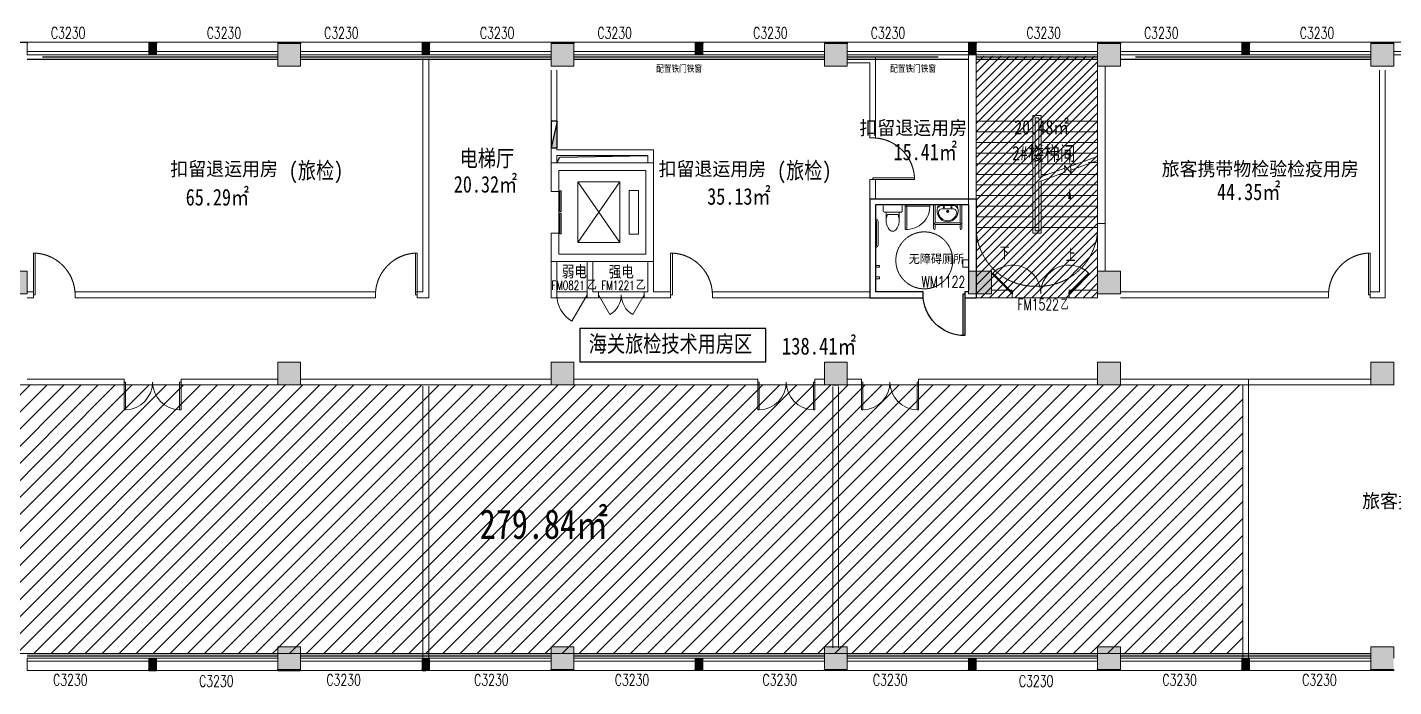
# Model space of a CAD drawing. Header units: millimetres. Extents: x 33621 to 401573, y -91663 to 133135.
# Drawn here: x 303031 to 339031, y -59626 to -42249 of the extents above; entities that cross this region are included whole.
import ezdxf

# ---------------------------------------------------------------- set-up
doc = ezdxf.new("R2010")
doc.units = ezdxf.units.MM
doc.header["$LTSCALE"] = 10
for name, pattern in [('DASH', [0.35, 0.25, -0.1]), ('HIDDEN', [0.375, 0.25, -0.125, 0, 0]), ('Toilet$0$DASH', [0.35, 0.25, -0.1])]:
    doc.linetypes.add(name, pattern=pattern)
doc.layers.get('0').update_dxf_attribs({"color": 253})
for name, color, linetype in [('3', 253, 'Continuous'), ('DIM_SYMB', 253, 'Continuous'), ('FC-Text Annotation', 253, 'Continuous'), ('PUB_TEXT', 253, 'Continuous'), ('SURFACE', 253, 'Continuous'), ('w-消火栓', 253, 'Continuous'), ('WINDOW_TEXT', 253, 'Continuous'), ('ZJ', 253, 'Continuous'), ('建-墙', 253, 'Continuous'), ('建-门', 253, 'Continuous')]:
    doc.layers.add(name, color=color, linetype=linetype)
for name, color, linetype, lineweight in [('A-FLOR-SPCL', 253, 'Continuous', 18), ('COLUMN', 253, 'Continuous', 0), ('DOOR【门】', 253, 'Continuous', 0), ('FF-Door【门】', 253, 'Continuous', 0), ('FF-Text【平面文字】', 253, 'Continuous', 0), ('PUB_HATCH', 253, 'Continuous', 0), ('RC-Text【天花文字】', 253, 'Continuous', 0), ('STAIR', 253, 'Continuous', 0), ('WALL', 253, 'Continuous', 0), ('Wall【墙体】', 253, 'Continuous', 0), ('Wall【新建墙】', 253, 'Continuous', 0), ('WINDOW', 253, 'Continuous', 0), ('Xline【辅助线】', 253, 'Continuous', 0)]:
    doc.layers.add(name, color=color, linetype=linetype, lineweight=lineweight)
doc.styles.add('_TCH_DIM', font='SIMPLEX', dxfattribs={"bigfont": 'GBCBIG'})
doc.styles.add('_TCH_WINDOW', font='SIMPLEX', dxfattribs={"bigfont": 'GBCBIG'})
doc.styles.add('Toilet$0$Are-Tiol-L2$0$dim_font', font='zjdz-s.shx', dxfattribs={"width": 0.7, "bigfont": 'zjdz.shx'})
doc.styles.add('宋体', font='', dxfattribs={"width": 0.7})
doc.styles.add('文字', font='')
doc.styles.get('宋体').set_extended_font_data('SimSun')
doc.styles.get('文字').set_extended_font_data('SimSun')

# ---------------------------------------------------------------- blocks, each defined once
blk = doc.blocks.new('$QC001_5')
blk.add_line((-325, 200), (325, 0))
blk.add_lwpolyline([(325, 0), (325, 200), (-325, 200), (-325, 0)], close=True)
blk.add_solid([(-325, 200), (325, 200), (-325, 200), (325, 0)])
at = {"flags": 1}
for tag in ['UNIT', 'WHAT', 'SPEC']:
    blk.add_attdef(tag, (0, 0), '', height=0.001, dxfattribs=at)
blk = doc.blocks.new('$TCHSYS$LDOR22D')
for p, q in [((-0.517, 0.833), (-0.017, 0.833)), ((-0.517, 0.833), (-0.517, 0.667)), ((-0.517, 0.667), (-0.017, 0.667)), ((-0.017, 0.833), (-0.017, 0.667)), ((0.017, 0.833), (0.017, 0.667)), ((0.017, 0.833), (0.517, 0.833)), ((0.017, 0.667), (0.517, 0.667)), ((0.517, 0.833), (0.517, 0.667)), ((-0.5, 0.5), (0.5, 0.5))]:
    blk.add_line(p, q)
blk = doc.blocks.new('$WINLIB2D$00000004')
for p, q in [((-0.5, 0.5), (0.5, 0.5)), ((-0.5, 0.5), (-0.5, -0.5)), ((0.5, -0.5), (0.5, 0.5)), ((-0.5, 0.241), (0.5, 0.241)), ((-0.5, -0.5), (0.5, -0.5))]:
    blk.add_line(p, q)
blk = doc.blocks.new('$DorLib2D$00000214')
at = {"color": 0}
blk.add_line((0.5, 0), (0, 0.866), dxfattribs=at)
blk.add_arc((0.5, 0), 1, 120, 180, dxfattribs=at)
blk = doc.blocks.new('$DorLib2D$00000215')
at = {"color": 0}
for p, q in [((-0.5, 0), (-0.25, 0.433)), ((0.5, 0), (0.25, 0.433))]:
    blk.add_line(p, q, dxfattribs=at)
for centre, start, end in [((-0.5, 0), 0, 60), ((0.5, 0), 120, 180)]:
    blk.add_arc(centre, 0.5, start, end, dxfattribs=at)
blk = doc.blocks.new('$DorLib2D$00000002')
for p, q in [((-0.5, 0), (-0.5, 0.4875)), ((-0.475, 0.4875), (-0.5, 0.4875)), ((-0.475, 0), (-0.475, 0.4875)), ((0.475, 0), (0.475, 0.4875)), ((0.475, 0.4875), (0.5, 0.4875)), ((0.5, 0), (0.5, 0.4875)), ((-0.5, 0), (-0.475, 0)), ((0.5, 0), (0.475, 0))]:
    blk.add_line(p, q)
at = {"lineweight": 13}
for centre, start, end in [((-0.4875, 0), 0, 88.53072), ((0.4875, 0), 91.46928, 180)]:
    blk.add_arc(centre, 0.4875, start, end, dxfattribs=at)
blk = doc.blocks.new('DOOR_D01')
at = {"layer": 'FF-Door【门】'}
blk.add_lwpolyline([(-0.456, 1), (-0.456, 0), (-0.5, 0), (-0.5, 1)], close=True, dxfattribs=at)
at = {"layer": 'FF-Door【门】', "color": 8, "linetype": 'HIDDEN', "ltscale": 15}
blk.add_arc((-0.511, -0.01), 1.011, 0.5915, 87.4664, dxfattribs=at)
blk = doc.blocks.new('海龙0506173763')
at = {"layer": 'Xline【辅助线】'}
for points in [[(-733, 17), (-750, 0), (-1280, 530), (-1263, 547)], [(733, 17), (750, 0), (1280, 530), (1263, 547)]]:
    blk.add_lwpolyline(points, close=True, dxfattribs=at)
at = {"layer": 'Xline【辅助线】', "color": 8}
for centre, start, end in [((-745, 12), 359.1011, 135.9107), ((745, 12), 44.0893, 180.8989)]:
    blk.add_arc(centre, 745, start, end, dxfattribs=at)
blk = doc.blocks.new('海龙0506194634')
at = {"layer": 'WALL'}
for p, q in [((-1400, 525), (-850, 525)), ((-850, 525), (-850, 325)), ((650, 325), (650, 525)), ((650, 525), (1400, 525)), ((-850, 325), (-1400, 325)), ((1400, 325), (650, 325))]:
    blk.add_line(p, q, dxfattribs=at)
at = {"layer": 'DOOR【门】', "xscale": -1}
blk.add_blockref('海龙0506173763', (-100, 425), dxfattribs=at)
at = {"layer": 'DOOR【门】', "style": '_TCH_WINDOW', "width": 0.705882}
for s, height, p in [('FM1522', 297.5, (-715, 0)), ('乙', 298, (425, 0))]:
    blk.add_text(s, height=height, dxfattribs=at).set_placement(p)
blk = doc.blocks.new('Toilet$0$Are-Tiol-L2$0$_E24TTP')
for p, q in [((-170, 200), (-170, 395)), ((170, 200), (170, 395)), ((-250, 30), (-250, 170)), ((-220, 200), (220, 200)), ((220, 0), (-220, 0)), ((-140, 260), (140, 260)), ((250, 170), (250, 30))]:
    blk.add_line(p, q)
for centre, radius, start, end in [((227, 413), 398, 143.3619, 202.5495), ((0, 590), 110, 33.4509, 146.5491), ((-227, 413), 398, 337.4505, 36.6381), ((-220, 170), 30, 90, 180), ((-220, 30), 30, 180, 270), ((220, 170), 30, 0, 90), ((220, 30), 30, 270, 0)]:
    blk.add_arc(centre, radius, start, end)
at = {"style": 'Toilet$0$Are-Tiol-L2$0$dim_font', "width": 0.8, "flags": 9}
for tag in ['XSIZE', 'YSIZE']:
    blk.add_attdef(tag, (0, 0), '', height=0.5, dxfattribs=at)
blk = doc.blocks.new('Toilet$0$Are-Tiol-L2$0$asdassdf')
at = {"color": 0}
for p, q in [((5705, -41085, 0), (5095, -41085, 0)), ((5705, -41125, 0), (5095, -41125, 0))]:
    blk.add_line(p, q, dxfattribs=at)
at = {"color": 0, "elevation": 0}
blk.add_lwpolyline([(6110, -40370), (6150, -40370), (6150, -39721), (6110, -39721)], close=True, dxfattribs=at)
at = {"color": 0, "extrusion": (9.64373e-10, -1.24481e-09, 1), "elevation": 0}
blk.add_lwpolyline([(6150, -40370), (5520, -40370, -1), (5520, -40330), (6150, -40330)], format="xyb", dxfattribs=at)
at = {"color": 0}
for centre, radius, start, end in [((6111, -40331, 0), 611, 86.3557, 183.7594), ((5095, -41150, 0), 65, 89.9985, 179.9995), ((5095, -41150, 0), 25, 89.9985, 179.9995), ((5705, -41150, 0), 65, 359.9995, 90.0004), ((5705, -41150, 0), 25, 359.9995, 90.0004)]:
    blk.add_arc(centre, radius, start, end, dxfattribs=at)
at = {"color": 0, "ltscale": 500, "extrusion": (9.64373e-10, -1.24481e-09, 1), "rotation": 89.99949117758725}
blk.add_blockref('Toilet$0$Are-Tiol-L2$0$_E24TTP', (6150, -40700, 0), dxfattribs=at)
blk = doc.blocks.new('Toilet$0$ARE-TOIL-L2$0$ARE-TOIL-L1$0$ARE-TOIL-L1$0$ARE-TOIL-L1$0$$lvtry$00000016-flat-2')
at = {"layer": 'A-FLOR-SPCL'}
for p, q in [((-119, 185), (-194, 216)), ((-92, 222), (-177, 219)), ((-45, -171), (-153, 90)), ((-153, 90), (-45, -171)), ((90, -220), (-93, 221)), ((-93, 221), (90, -220)), ((46, -174), (-91, 158)), ((47, -211), (19, -286)), ((29, -280), (92, -222))]:
    blk.add_line(p, q, dxfattribs=at)
for centre, radius in [((-100, 68), 16.3), ((-162, -64), 31.6), ((-162, -64), 23), ((-23, -117), 16.3)]:
    blk.add_circle(centre, radius, dxfattribs=at)
for centre, radius, start, end in [((-131, -85), 307, 98.671, 175.432), ((-167, -69), 243, 123.0561, 281.9356), ((-245, 51), 100, 22.4959, 123.0561), ((-138, 139), 50, 22.4959, 67.9352), ((-187, -78), 250, 176.033, 226.6888), ((-153, -32), 307, 205.9023, 205.9069), ((-153, -32), 307, 227.7662, 306.3207), ((-137, -209), 100, 281.9356, 22.4959), ((0, -194), 50, 339.3149, 22.4959)]:
    blk.add_arc(centre, radius, start, end, dxfattribs=at)
blk = doc.blocks.new('Toilet$0$ARE-TOIL-L2$0$A$C6F683E22')
at = {"layer": 'A-FLOR-SPCL'}
for p, q in [((0, 0), (-630, 0)), ((-520, -40), (-630, -40)), ((-520, -40), (-520, -700)), ((0, -40), (-480, -40)), ((-480, -40), (-480, -700)), ((-520, -700), (-630, -700)), ((0, -700), (-480, -700)), ((0, -740), (-630, -740))]:
    blk.add_line(p, q, dxfattribs=at)
for centre, start, end in [((-630, -20), 90, 270), ((-500, -40), 0, 180), ((-630, -720), 90, 270), ((-500, -700), 180, 0)]:
    blk.add_arc(centre, 20, start, end, dxfattribs=at)
at = {"layer": 'A-FLOR-SPCL', "rotation": 337.5000008382454}
blk.add_blockref('Toilet$0$ARE-TOIL-L2$0$ARE-TOIL-L1$0$ARE-TOIL-L1$0$ARE-TOIL-L1$0$$lvtry$00000016-flat-2', (1, -372), dxfattribs=at)
blk = doc.blocks.new('*U302')
at = {"color": 0}
blk.add_lwpolyline([(550, 0), (550, 1100), (510, 1100), (510, 0)], close=True, dxfattribs=at)
blk.add_arc((550, 0), 1100, 90, 180, dxfattribs=at)
blk = doc.blocks.new('*U301')
at = {"color": 0, "xscale": 0.0009090909090909, "yscale": 0.0009090909090909, "zscale": 0.0009090909090909}
blk.add_blockref('*U302', (0, 0), dxfattribs=at)
blk = doc.blocks.new('A$C11fc8e7b')
at = {"layer": 'A-FLOR-SPCL'}
for points in [[(150, 1801), (250, 1801), (250, 1851), (150, 1851)], [(150, 1501), (250, 1501), (250, 1551), (150, 1551)]]:
    blk.add_lwpolyline(points, close=True, dxfattribs=at)
blk.add_lwpolyline([(2600, 2000), (2450, 2000), (2450, 1800), (2600, 1800)], dxfattribs=at)
at = {"layer": 'A-FLOR-SPCL', "linetype": 'Toilet$0$DASH'}
blk.add_circle((1433, 1984), 750, dxfattribs=at)
at = {"layer": '建-墙'}
for p, q in [((0, 3600), (0, 1000)), ((2800, 3600), (0, 3600)), ((150, 3450), (150, 1150)), ((2600, 3450), (150, 3450)), ((2600, 3450), (2600, 1200)), ((2800, 3600), (2800, 1000)), ((1400, 1150), (150, 1150)), ((1400, 1000), (1400, 1150)), ((2600, 1150), (2500, 1150)), ((2500, 1150), (2500, 1000)), ((0, 1000), (1400, 1000)), ((2500, 1000), (2800, 1000))]:
    blk.add_line(p, q, dxfattribs=at)
at = {"layer": 'A-FLOR-SPCL', "extrusion": (1.17824e-06, 2.4517e-08, 1), "xscale": -1, "rotation": 270.001018975459}
blk.add_blockref('Toilet$0$ARE-TOIL-L2$0$A$C6F683E22', (2419, 3450, 0), dxfattribs=at)
at = {"layer": 'A-FLOR-SPCL', "extrusion": (2.57334e-05, 7.0698e-05, 1), "xscale": -1, "rotation": 269.9989812391429}
blk.add_blockref('Toilet$0$Are-Tiol-L2$0$asdassdf', (41300, -2701, 0), dxfattribs=at)
at = {"layer": '建-门', "xscale": -1100, "yscale": 1100, "zscale": 199.9999999999989, "rotation": 179.9999999973677}
blk.add_blockref('*U301', (1950, 1100), dxfattribs=at)
at = {"layer": 'ZJ'}
blk.add_text('无障碍厕所', height=225, dxfattribs=at).set_placement((1022, 1908))

msp = doc.modelspace()

# ---------------------------------------------------------------- hatches: boundary and pattern name
at = {"layer": 'PUB_HATCH'}
for points in [[(306230.5, -42972.6), (306430.5, -42972.6), (306430.5, -42672.6), (306230.5, -42672.6)], [(309630.5, -43272.6), (310230.5, -43272.6), (310230.5, -42672.6), (309630.5, -42672.6)], [(313430.5, -42972.6), (313630.5, -42972.6), (313630.5, -42672.6), (313430.5, -42672.6)], [(316830.5, -43272.6), (317430.5, -43272.6), (317430.5, -42672.6), (316830.5, -42672.6)], [(320630.5, -42972.6), (320830.5, -42972.6), (320830.5, -42672.6), (320630.5, -42672.6)], [(324030.5, -43272.6), (324630.5, -43272.6), (324630.5, -42672.6), (324030.5, -42672.6)], [(327830.5, -42972.6), (328030.5, -42972.6), (328030.5, -42672.6), (327830.5, -42672.6)], [(331230.5, -43272.6), (331830.5, -43272.6), (331830.5, -42672.6), (331230.5, -42672.6)], [(335030.5, -42972.6), (335230.5, -42972.6), (335230.5, -42672.6), (335030.5, -42672.6)], [(338430.5, -43272.6), (339030.5, -43272.6), (339030.5, -42672.6), (338430.5, -42672.6)], [(302430.5, -49272.6), (303030.5, -49272.6), (303030.5, -48672.6), (302430.5, -48672.6)], [(327830.5, -49272.6), (328430.5, -49272.6), (328430.5, -48672.6), (327830.5, -48672.6)], [(331230.5, -49272.6), (331830.5, -49272.6), (331830.5, -48672.6), (331230.5, -48672.6)], [(309630.5, -51672.6), (310230.5, -51672.6), (310230.5, -51072.6), (309630.5, -51072.6)], [(316830.5, -51672.6), (317430.5, -51672.6), (317430.5, -51072.6), (316830.5, -51072.6)], [(324030.5, -51672.6), (324630.5, -51672.6), (324630.5, -51072.6), (324030.5, -51072.6)], [(331230.5, -51672.6), (331830.5, -51672.6), (331830.5, -51072.6), (331230.5, -51072.6)], [(338430.5, -51672.6), (339030.5, -51672.6), (339030.5, -51072.6), (338430.5, -51072.6)], [(309630.5, -59172.6), (310230.5, -59172.6), (310230.5, -58572.6), (309630.5, -58572.6)], [(316830.5, -59172.6), (317430.5, -59172.6), (317430.5, -58572.6), (316830.5, -58572.6)], [(324030.5, -59172.6), (324630.5, -59172.6), (324630.5, -58572.6), (324030.5, -58572.6)], [(331230.5, -59172.6), (331830.5, -59172.6), (331830.5, -58572.6), (331230.5, -58572.6)], [(338430.5, -59172.6), (339030.5, -59172.6), (339030.5, -58572.6), (338430.5, -58572.6)], [(306230.5, -59172.6), (306430.5, -59172.6), (306430.5, -58872.6), (306230.5, -58872.6)], [(313530.5, -58872.6), (313430.5, -58872.6), (313430.5, -59172.6), (313530.5, -59172.6)], [(313530.5, -59172.6), (313630.5, -59172.6), (313630.5, -58872.6), (313530.5, -58872.6)], [(320830.5, -58872.6), (320630.5, -58872.6), (320630.5, -59172.6), (320830.5, -59172.6)], [(328030.5, -58872.6), (327830.5, -58872.6), (327830.5, -59172.6), (328030.5, -59172.6)], [(335130.5, -58872.6), (335030.5, -58872.6), (335030.5, -59172.6), (335130.5, -59172.6)], [(335130.5, -59172.6), (335230.5, -59172.6), (335230.5, -58872.6), (335130.5, -58872.6)]]:
    msp.add_hatch(color=256, dxfattribs=at).paths.add_polyline_path(points)
at = {"layer": 'Xline【辅助线】'}
h = msp.add_hatch(dxfattribs=at)
h.set_pattern_fill('ANSI31', color=256, scale=100)
h.set_pattern_definition([(45, (-2163917.47, 1330841.09), (-112.2532015, 112.2532015), [])])
h.paths.add_polyline_path([(328030.5, -49374.2), (331230.5, -49374.2), (331230.5, -43009.2), (328030.5, -43009.2)])
h = msp.add_hatch(dxfattribs=at)
h.set_pattern_fill('ANSI31', color=256, scale=100)
h.set_pattern_definition([(45, (462682.62, -5242.8), (-224.5064, 224.5064), [])])
h.paths.add_polyline_path([(295530.5, -51672.6), (295530.5, -58752.6), (335055.5, -58752.6), (335055.5, -51672.6)])

# ---------------------------------------------------------------- linework, layer by layer
at = {"layer": '3'}
for p, q in [((309630.5, -43092.6), (303030.5, -43092.6)), ((309630.5, -43032.6), (303430.5, -43032.6)), ((316830.5, -43032.6), (310230.5, -43032.6)), ((316830.5, -43092.6), (310230.5, -43092.6)), ((324030.5, -43032.6), (317430.5, -43032.6)), ((324030.5, -43092.6), (317430.5, -43092.6)), ((327030.5, -43032.6), (324630.5, -43032.6)), ((327830.5, -43092.6), (324630.5, -43092.6)), ((331230.5, -43032.6), (328030.5, -43032.6)), ((331230.5, -43092.6), (328030.5, -43092.6)), ((338430.5, -43092.6), (331830.5, -43092.6)), ((338430.5, -43032.6), (332230.5, -43032.6))]:
    msp.add_line(p, q, dxfattribs=at)
for points in [[(316980.5, -45824.2), (317059.4, -45671.1), (319380.5, -45624.2)], [(303030.5, -58752.6), (309630.5, -58752.6)], [(303030.5, -58812.6), (309630.5, -58812.6)], [(310230.5, -58752.6), (316830.5, -58752.6)], [(310230.5, -58812.6), (316830.5, -58812.6)], [(317430.5, -58752.6), (324030.5, -58752.6)], [(317430.5, -58812.6), (324030.5, -58812.6)], [(324630.5, -58752.6), (331230.5, -58752.6)], [(324630.5, -58812.6), (331230.5, -58812.6)], [(331830.5, -58752.6), (338430.5, -58752.6)], [(331830.5, -58812.6), (338430.5, -58812.6)]]:
    msp.add_lwpolyline(points, dxfattribs=at)
at = {"layer": 'A-FLOR-SPCL'}
for points in [[(328030.5, -49374.2), (331230.5, -49374.2), (331230.5, -43023.6), (328030.5, -43023.6)], [(335055.5, -51672.6), (295530.5, -51672.6), (295530.5, -58752.6), (335055.5, -58752.6)]]:
    msp.add_lwpolyline(points, close=True, dxfattribs=at)
at = {"layer": 'COLUMN'}
for p, q in [((310230.5, -42672.6), (309630.5, -42672.6)), ((317430.5, -42672.6), (316830.5, -42672.6)), ((324630.5, -42672.6), (324030.5, -42672.6)), ((331830.5, -42672.6), (331230.5, -42672.6)), ((339030.5, -42672.6), (338430.5, -42672.6)), ((309630.5, -42972.6), (309630.5, -43272.6)), ((310230.5, -43272.6), (310230.5, -42972.6)), ((316830.5, -42972.6), (316830.5, -43272.6)), ((317430.5, -43272.6), (317430.5, -42972.6)), ((324030.5, -42972.6), (324030.5, -43272.6)), ((324630.5, -43272.6), (324630.5, -42972.6)), ((331230.5, -42972.6), (331230.5, -43272.6)), ((331830.5, -43272.6), (331830.5, -42972.6)), ((338430.5, -42972.6), (338430.5, -43272.6)), ((339030.5, -43272.6), (339030.5, -42972.6)), ((309630.5, -43272.6), (310230.5, -43272.6)), ((316830.5, -43272.6), (317430.5, -43272.6)), ((324030.5, -43272.6), (324630.5, -43272.6)), ((331230.5, -43272.6), (331830.5, -43272.6)), ((338430.5, -43272.6), (339030.5, -43272.6)), ((303030.5, -48672.6), (302430.5, -48672.6)), ((303030.5, -49272.6), (303030.5, -48672.6)), ((328430.5, -48672.6), (327830.5, -48672.6)), ((327830.5, -48672.6), (327830.5, -49272.6)), ((328430.5, -49272.6), (328430.5, -48672.6)), ((331830.5, -48672.6), (331230.5, -48672.6)), ((331230.5, -48672.6), (331230.5, -49272.6)), ((331830.5, -49272.6), (331830.5, -48672.6)), ((302430.5, -49272.6), (303030.5, -49272.6)), ((327830.5, -49272.6), (328430.5, -49272.6)), ((331230.5, -49272.6), (331830.5, -49272.6)), ((310230.5, -51072.6), (309630.5, -51072.6)), ((309630.5, -51072.6), (309630.5, -51672.6)), ((310230.5, -51672.6), (310230.5, -51072.6)), ((317430.5, -51072.6), (316830.5, -51072.6)), ((316830.5, -51072.6), (316830.5, -51672.6)), ((317430.5, -51672.6), (317430.5, -51072.6)), ((324630.5, -51072.6), (324030.5, -51072.6)), ((324030.5, -51072.6), (324030.5, -51672.6)), ((324630.5, -51672.6), (324630.5, -51072.6)), ((331830.5, -51072.6), (331230.5, -51072.6)), ((331230.5, -51072.6), (331230.5, -51672.6)), ((331830.5, -51672.6), (331830.5, -51072.6)), ((339030.5, -51072.6), (338430.5, -51072.6)), ((338430.5, -51072.6), (338430.5, -51672.6)), ((339030.5, -51672.6), (339030.5, -51072.6)), ((309630.5, -51672.6), (310230.5, -51672.6)), ((316830.5, -51672.6), (317430.5, -51672.6)), ((324030.5, -51672.6), (324630.5, -51672.6)), ((331230.5, -51672.6), (331830.5, -51672.6)), ((338430.5, -51672.6), (339030.5, -51672.6)), ((310230.5, -58572.6), (309630.5, -58572.6)), ((309630.5, -58572.6), (309630.5, -58872.6)), ((310230.5, -58872.6), (310230.5, -58572.6)), ((317430.5, -58572.6), (316830.5, -58572.6)), ((316830.5, -58572.6), (316830.5, -58872.6)), ((317430.5, -58872.6), (317430.5, -58572.6)), ((324630.5, -58572.6), (324030.5, -58572.6)), ((324030.5, -58572.6), (324030.5, -58872.6)), ((324630.5, -58872.6), (324630.5, -58572.6)), ((331830.5, -58572.6), (331230.5, -58572.6)), ((331230.5, -58572.6), (331230.5, -58872.6)), ((331830.5, -58872.6), (331830.5, -58572.6)), ((339030.5, -58572.6), (338430.5, -58572.6)), ((338430.5, -58572.6), (338430.5, -58872.6)), ((339030.5, -58872.6), (339030.5, -58572.6)), ((309630.5, -59172.6), (310230.5, -59172.6)), ((316830.5, -59172.6), (317430.5, -59172.6)), ((324030.5, -59172.6), (324630.5, -59172.6)), ((331230.5, -59172.6), (331830.5, -59172.6)), ((338430.5, -59172.6), (339030.5, -59172.6))]:
    msp.add_line(p, q, dxfattribs=at)
at = {"layer": 'DIM_SYMB'}
for points in [[(328750.5, -47985.7, 0, 0, 0), (328750.5, -43864.1, 0, 0, 0), (330495.5, -43864.1, 0, 0, 0), (330495.5, -45874.1, 0, 80, 0), (330495.5, -45574.1, 0, 0, 0)], [(330495.5, -47973.8, 0, 0, 0), (330495.5, -46470.7, 0, 80, 0), (330495.5, -46770.7, 0, 0, 0)]]:
    msp.add_lwpolyline(points, format="xyseb", dxfattribs=at)
at = {"layer": 'FC-Text Annotation'}
msp.add_lwpolyline([(317589.9, -51062.4), (322491.6, -51062.4), (322491.6, -50185.9), (317589.9, -50185.9)], close=True, dxfattribs=at)
at = {"layer": 'STAIR'}
for p, q in [((331230.5, -42972.6), (328030.5, -42972.6)), ((328030.5, -42972.6), (328030.5, -44622.6)), ((331230.5, -44622.6), (331230.5, -43272.6)), ((328030.5, -44622.6), (328030.5, -47422.6)), ((329740, -44574.2), (329521, -44574.2)), ((329521, -44574.2), (329521, -47674.2)), ((329680, -44634.2), (329581, -44634.2)), ((329581, -44634.2), (329581, -47614.2)), ((329680, -46211), (329680, -44634.2)), ((329740, -46189.4), (329740, -44574.2)), ((331230.5, -45549.4), (331230.5, -44622.6)), ((329521, -44724.2), (328030.5, -44724.2)), ((328030.5, -44724.2), (329521, -44724.2)), ((329581, -44724.2), (329581, -47524.2)), ((329581, -44724.2), (329680, -44724.2)), ((329680, -46211), (329680, -44724.2)), ((329740, -44724.2), (331230.5, -44724.2)), ((329740, -44724.2), (331230.5, -44724.2)), ((329521, -45004.2), (328030.5, -45004.2)), ((329521, -45284.2), (328030.5, -45284.2)), ((329740, -45004.2), (331230.5, -45004.2)), ((329740, -45284.2), (331230.5, -45284.2)), ((329521, -45564.2), (328030.5, -45564.2)), ((329740, -45564.2), (331230.5, -45564.2)), ((330516.6, -45908.9), (331230.5, -45651)), ((331230.5, -47422.6), (331230.5, -45655.8)), ((329521, -45844.2), (328030.5, -45844.2)), ((329680, -46211), (330366.4, -45963.1)), ((329680, -46317.3), (330375.1, -46066.3)), ((329740, -45844.2), (330695.7, -45844.2)), ((330375.1, -46066.3), (330360, -45888.5)), ((330360, -45888.5), (330532.4, -46095)), ((330532.4, -46095), (330516.6, -45908.9)), ((330525.4, -46012), (331230.5, -45757.3)), ((330990.1, -45809.2), (331230.5, -45809.2)), ((317537.7, -47924.2), (318637.7, -46324.2)), ((318637.7, -47924.2), (317537.7, -46324.2)), ((317537.7, -46324.2), (318637.7, -46324.2)), ((317537.7, -47924.2), (317537.7, -46324.2)), ((318637.7, -46324.2), (318637.7, -47924.2)), ((329521, -46124.2), (328030.5, -46124.2)), ((329521, -46404.2), (328030.5, -46404.2)), ((329680, -47524.2), (329680, -46317.3)), ((329680, -47614.2), (329680, -46317.3)), ((329740, -46124.2), (329920.4, -46124.2)), ((329740, -47674.2), (329740, -46295.7)), ((329740, -46404.2), (331230.5, -46404.2)), ((330214.8, -46124.2), (331230.5, -46124.2)), ((318887.7, -46549.2), (319137.7, -46549.2)), ((318887.7, -47699.2), (318887.7, -46549.2)), ((319137.7, -46549.2), (319137.7, -47699.2)), ((329521, -46684.2), (328030.5, -46684.2)), ((329740, -46684.2), (331230.5, -46684.2)), ((329521, -46964.2), (328030.5, -46964.2)), ((329740, -46964.2), (331230.5, -46964.2)), ((329521, -47244.2), (328030.5, -47244.2)), ((329740, -47244.2), (331230.5, -47244.2)), ((319137.7, -47699.2), (318887.7, -47699.2)), ((329521, -47524.2), (328030.5, -47524.2)), ((329521, -47674.2), (329740, -47674.2)), ((329680, -47524.2), (329581, -47524.2)), ((329581, -47614.2), (329680, -47614.2)), ((329740, -47524.2), (331230.5, -47524.2)), ((318637.7, -47924.2), (317537.7, -47924.2))]:
    msp.add_line(p, q, dxfattribs=at)
at = {"layer": 'STAIR', "linetype": 'DASH'}
msp.add_lwpolyline([(331230.5, -47524.2, -0.4236953), (329630.5, -49073.4, -0.4236953), (328030.5, -47524.2)], format="xyb", dxfattribs=at)
at = {"layer": 'SURFACE'}
for p, q in [((302730.5, -42642.6), (303030.5, -42642.6)), ((303030.5, -42642.6), (303030.5, -42672.6)), ((306230.5, -42642.6), (306230.5, -42672.6)), ((306230.5, -42642.6), (306430.5, -42642.6)), ((306430.5, -42642.6), (306430.5, -42672.6)), ((309630.5, -42642.6), (309630.5, -42672.6)), ((309630.5, -42642.6), (309930.5, -42642.6)), ((309930.5, -42642.6), (310230.5, -42642.6)), ((310230.5, -42642.6), (310230.5, -42672.6)), ((313430.5, -42642.6), (313430.5, -42672.6)), ((313430.5, -42642.6), (313630.5, -42642.6)), ((313630.5, -42642.6), (313630.5, -42672.6)), ((316830.5, -42642.6), (316830.5, -42672.6)), ((316830.5, -42642.6), (317130.5, -42642.6)), ((317130.5, -42642.6), (317430.5, -42642.6)), ((317430.5, -42642.6), (317430.5, -42672.6)), ((320630.5, -42642.6), (320630.5, -42672.6)), ((320630.5, -42642.6), (320830.5, -42642.6)), ((320830.5, -42642.6), (320830.5, -42672.6)), ((324030.5, -42642.6), (324030.5, -42672.6)), ((324030.5, -42642.6), (324330.5, -42642.6)), ((324330.5, -42642.6), (324630.5, -42642.6)), ((324630.5, -42642.6), (324630.5, -42672.6)), ((327830.5, -42642.6), (327830.5, -42672.6)), ((327830.5, -42642.6), (328030.5, -42642.6)), ((328030.5, -42642.6), (328030.5, -42672.6)), ((331230.5, -42642.6), (331230.5, -42672.6)), ((331230.5, -42642.6), (331530.5, -42642.6)), ((331530.5, -42642.6), (331830.5, -42642.6)), ((331830.5, -42642.6), (331830.5, -42672.6)), ((335030.5, -42642.6), (335030.5, -42672.6)), ((335030.5, -42642.6), (335230.5, -42642.6)), ((335230.5, -42642.6), (335230.5, -42672.6)), ((338430.5, -42642.6), (338430.5, -42672.6)), ((338430.5, -42642.6), (338730.5, -42642.6)), ((338730.5, -42642.6), (339030.5, -42642.6)), ((306230.5, -59202.6), (306230.5, -59172.6)), ((306230.5, -59202.6), (306430.5, -59202.6)), ((306430.5, -59202.6), (306430.5, -59172.6)), ((309630.5, -59202.6), (309630.5, -59172.6)), ((309630.5, -59202.6), (309930.5, -59202.6)), ((309930.5, -59202.6), (310230.5, -59202.6)), ((310230.5, -59202.6), (310230.5, -59172.6)), ((313430.5, -59202.6), (313430.5, -59172.6)), ((313430.5, -59202.6), (313530.5, -59202.6)), ((313630.5, -59202.6), (313530.5, -59202.6)), ((313630.5, -59202.6), (313630.5, -59172.6)), ((316830.5, -59202.6), (316830.5, -59172.6)), ((317130.5, -59202.6), (316830.5, -59202.6)), ((317430.5, -59202.6), (317130.5, -59202.6)), ((317430.5, -59202.6), (317430.5, -59172.6)), ((320630.5, -59202.6), (320630.5, -59172.6)), ((320830.5, -59202.6), (320630.5, -59202.6)), ((320830.5, -59202.6), (320830.5, -59172.6)), ((324030.5, -59202.6), (324030.5, -59172.6)), ((324330.5, -59202.6), (324030.5, -59202.6)), ((324630.5, -59202.6), (324330.5, -59202.6)), ((324630.5, -59202.6), (324630.5, -59172.6)), ((327830.5, -59202.6), (327830.5, -59172.6)), ((328030.5, -59202.6), (327830.5, -59202.6)), ((328030.5, -59202.6), (328030.5, -59172.6)), ((331230.5, -59202.6), (331230.5, -59172.6)), ((331530.5, -59202.6), (331230.5, -59202.6)), ((331830.5, -59202.6), (331530.5, -59202.6)), ((331830.5, -59202.6), (331830.5, -59172.6)), ((335030.5, -59202.6), (335030.5, -59172.6)), ((335130.5, -59202.6), (335030.5, -59202.6)), ((335230.5, -59202.6), (335130.5, -59202.6)), ((335230.5, -59202.6), (335230.5, -59172.6)), ((338430.5, -59202.6), (338430.5, -59172.6)), ((338730.5, -59202.6), (338430.5, -59202.6)), ((339030.5, -59202.6), (338730.5, -59202.6)), ((339030.5, -59202.6), (339030.5, -59172.6))]:
    msp.add_line(p, q, dxfattribs=at)
at = {"layer": 'WALL'}
for p, q in [((306430.5, -42672.6), (306230.5, -42672.6)), ((306230.5, -42672.6), (306230.5, -42972.6)), ((306430.5, -42972.6), (306430.5, -42672.6)), ((313630.5, -42672.6), (313430.5, -42672.6)), ((313430.5, -42672.6), (313430.5, -42972.6)), ((313630.5, -42972.6), (313630.5, -42672.6)), ((320830.5, -42672.6), (320630.5, -42672.6)), ((320630.5, -42672.6), (320630.5, -42972.6)), ((320830.5, -42972.6), (320830.5, -42672.6)), ((328030.5, -42672.6), (327830.5, -42672.6)), ((327830.5, -42672.6), (327830.5, -42972.6)), ((328030.5, -42972.6), (328030.5, -42672.6)), ((335230.5, -42672.6), (335030.5, -42672.6)), ((335030.5, -42672.6), (335030.5, -42972.6)), ((335230.5, -42972.6), (335230.5, -42672.6)), ((306230.5, -42972.6), (306430.5, -42972.6)), ((313430.5, -42972.6), (313630.5, -42972.6)), ((320630.5, -42972.6), (320830.5, -42972.6)), ((327830.5, -42972.6), (327830.5, -48672.6)), ((328030.5, -42972.6), (327830.5, -42972.6)), ((327830.5, -42972.6), (328030.5, -42972.6)), ((328030.5, -42972.6), (328030.5, -48672.6)), ((335030.5, -42972.6), (335230.5, -42972.6)), ((331230.5, -43272.6), (331230.5, -47422.6)), ((331430.5, -43272.6), (331430.5, -47422.7)), ((316830.5, -45824.2), (319530.5, -45824.2)), ((316830.5, -45824.2), (316830.5, -46574.2)), ((317030.5, -46024.2), (319330.5, -46024.2)), ((317030.5, -46574.2), (317030.5, -46024.2)), ((319330.5, -46024.2), (319330.5, -48224.2)), ((319530.5, -45824.2), (319530.5, -48424.2)), ((316830.5, -46574.2), (317030.5, -46574.2)), ((317030.5, -47674.2), (316830.5, -47674.2)), ((316830.5, -47674.2), (316830.5, -48424.2)), ((317030.5, -48224.2), (317030.5, -47674.2)), ((317030.5, -48224.2), (319330.5, -48224.2)), ((316830.5, -48424.2), (319530.5, -48424.2)), ((306430.5, -58872.6), (306230.5, -58872.6)), ((306230.5, -58872.6), (306230.5, -59172.6)), ((306430.5, -59172.6), (306430.5, -58872.6)), ((313530.5, -58872.6), (313430.5, -58872.6)), ((313430.5, -58872.6), (313430.5, -59172.6)), ((313630.5, -58872.6), (313530.5, -58872.6)), ((313630.5, -59172.6), (313630.5, -58872.6)), ((320830.5, -58872.6), (320630.5, -58872.6)), ((320630.5, -58872.6), (320630.5, -59172.6)), ((320830.5, -59172.6), (320830.5, -58872.6)), ((328030.5, -58872.6), (327830.5, -58872.6)), ((327830.5, -58872.6), (327830.5, -59172.6)), ((328030.5, -59172.6), (328030.5, -58872.6)), ((335130.5, -58872.6), (335030.5, -58872.6)), ((335030.5, -58872.6), (335030.5, -59172.6)), ((335230.5, -58872.6), (335130.5, -58872.6)), ((335230.5, -59172.6), (335230.5, -58872.6)), ((306230.5, -59172.6), (306430.5, -59172.6)), ((313430.5, -59172.6), (313530.5, -59172.6)), ((313530.5, -59172.6), (313630.5, -59172.6)), ((320630.5, -59172.6), (320830.5, -59172.6)), ((327830.5, -59172.6), (328030.5, -59172.6)), ((335030.5, -59172.6), (335130.5, -59172.6)), ((335130.5, -59172.6), (335230.5, -59172.6))]:
    msp.add_line(p, q, dxfattribs=at)
msp.add_lwpolyline([(331430.5, -48672.6), (331230.5, -48672.6), (331230.5, -47422.7), (331430.5, -47422.7)], close=True, dxfattribs=at)
at = {"layer": 'Wall【墙体】', "color": 6}
for p, q in [((313455.5, -43074.2), (313455, -49224.2)), ((313605.5, -43074.2), (313605, -49374.2)), ((316830.5, -43374.2), (316830.5, -45549.2)), ((316980.5, -43374.2), (316980.5, -45474.2)), ((338655.5, -43374.2), (338655.5, -49224.2)), ((338805.5, -43374.2), (338805.5, -49374.2)), ((316830.5, -45549.2), (316830.5, -45824.2)), ((316980.5, -45474.2), (319530.5, -45474.2)), ((316980.5, -45624.2), (319380.5, -45624.2)), ((316980.5, -45624.2), (316980.5, -45824.2)), ((319380.5, -45624.2), (319380.5, -45824.2)), ((319530.5, -45474.2), (319530.5, -45824.2)), ((316980.5, -45824.2), (316830.5, -45824.2)), ((319530.5, -45824.2), (319380.5, -45824.2)), ((316830.5, -48424.2), (316830.5, -49374.2)), ((316980.5, -48424.2), (316830.5, -48424.2)), ((316980.5, -48424.2), (316980.5, -49224.2)), ((317780.5, -48424.2), (317780.5, -49224.2)), ((317930.5, -48424.2), (317780.5, -48424.2)), ((317930.5, -48424.2), (317930.5, -49224.2)), ((319380.5, -48424.2), (319380.5, -49224.2)), ((319530.5, -48424.2), (319380.5, -48424.2)), ((319530.5, -48424.2), (319530.5, -49224.2)), ((303189.1, -49224.2), (303030.5, -49224.2)), ((303189.1, -49224.2), (303189.1, -49374.2)), ((312206, -49224.2), (304289.1, -49224.2)), ((304289.1, -49374.2), (304289.1, -49224.2)), ((312202.7, -49224.2), (312202.7, -49374.2)), ((313455, -49224.2), (313253.8, -49224.2)), ((313302.7, -49374.2), (313302.7, -49224.2)), ((316980.5, -49374.2), (316980.5, -49224.2)), ((317780.5, -49224.2), (317780.5, -49374.2)), ((318080.5, -49224.2), (317930.5, -49224.2)), ((318080.5, -49374.2), (318080.5, -49224.2)), ((319380.5, -49224.2), (319280.5, -49224.2)), ((319280.5, -49224.2), (319280.5, -49374.2)), ((319980.5, -49224.2), (319530.5, -49224.2)), ((319980.5, -49374.2), (319980.5, -49224.2)), ((325230.5, -49224.2), (321080.5, -49224.2)), ((321080.5, -49224.2), (321080.5, -49374.2)), ((337313.5, -49224.2), (331830.5, -49224.2)), ((337313.5, -49374.2), (337313.5, -49224.2)), ((338413.5, -49224.2), (338413.5, -49374.2)), ((338655.5, -49224.2), (338413.5, -49224.2)), ((303189.1, -49374.2), (303030.5, -49374.2)), ((304289.1, -49374.2), (312204.5, -49374.2)), ((313302.7, -49374.2), (313605, -49374.2)), ((316830.5, -49374.2), (316980.5, -49374.2)), ((317780.5, -49374.2), (317855.5, -49374.2)), ((317855.5, -49374.2), (318080.5, -49374.2)), ((319280.5, -49374.2), (319455.5, -49374.2)), ((319455.5, -49374.2), (319980.5, -49374.2)), ((321080.5, -49374.2), (325230.5, -49374.2)), ((331830.5, -49374.2), (337313.5, -49374.2)), ((338413.5, -49374.2), (338805.5, -49374.2)), ((305580.5, -51522.6), (303030.5, -51522.6)), ((303030.5, -51672.6), (305580.5, -51672.6)), ((305580.5, -51672.6), (305580.5, -51522.6)), ((309630.5, -51522.6), (307080.5, -51522.6)), ((307080.5, -51522.6), (307080.5, -51672.6)), ((307080.5, -51672.6), (309630.5, -51672.6)), ((310230.5, -51522.6), (316830.5, -51522.6)), ((310230.5, -51672.6), (316830.5, -51672.6)), ((313455.5, -51706.5), (313455.5, -58872.6)), ((313605.5, -51706.5), (313605.5, -58872.6)), ((322278.5, -51522.6), (317430.5, -51522.6)), ((317430.5, -51672.6), (322278.5, -51672.6)), ((322278.5, -51672.6), (322278.5, -51522.6)), ((324030.5, -51522.6), (323778.5, -51522.6)), ((323778.5, -51522.6), (323778.5, -51672.6)), ((323778.5, -51672.6), (324030.5, -51672.6)), ((324405.5, -51683.6), (324255.5, -51683.6)), ((324255.5, -51717.5), (324255.5, -58606.5)), ((324405.5, -51717.5), (324405.5, -58606.5)), ((325009.2, -51522.6), (324630.5, -51522.6)), ((324630.5, -51672.6), (325009.2, -51672.6)), ((325009.2, -51672.6), (325009.2, -51522.6)), ((331230.5, -51522.6), (326509.2, -51522.6)), ((326509.2, -51672.6), (331230.5, -51672.6)), ((331830.5, -51522.6), (335205.5, -51522.6)), ((331830.5, -51672.6), (335205.5, -51672.6)), ((335055.5, -51672.6), (335055.5, -58872.6)), ((335205.5, -51522.6), (338430.5, -51522.6)), ((335205.5, -51672.6), (335205.5, -51522.6)), ((335205.5, -51522.6), (335205.5, -51672.6)), ((335205.5, -51672.6), (338430.5, -51672.6)), ((335205.5, -51672.6), (335205.5, -58872.6)), ((324255.5, -59172.6), (324255.5, -59183.6)), ((324405.5, -59183.6), (324255.5, -59183.6)), ((324405.5, -59172.6), (324405.5, -59183.6))]:
    msp.add_line(p, q, dxfattribs=at)
at = {"layer": 'Wall【新建墙】', "color": 4}
msp.add_line((326509.2, -51522.6), (326509.2, -51672.6), dxfattribs=at)
at = {"layer": 'WINDOW'}
for p, q in [((316980.5, -49224.2), (317780.5, -49224.2)), ((318080.5, -49224.2), (319280.5, -49224.2)), ((316980.5, -49374.2), (317780.5, -49374.2)), ((318080.5, -49374.2), (319280.5, -49374.2))]:
    msp.add_line(p, q, dxfattribs=at)
at = {"layer": 'Xline【辅助线】'}
for p, q in [((327830.5, -46672.6), (327830.5, -42972.6)), ((325380.5, -45162.9), (325230.5, -45162.9)), ((325230.5, -46382), (325230.5, -46262.9)), ((325230.5, -46262.9), (325380.5, -46262.9)), ((325230.5, -46974.2), (325230.5, -46382)), ((325380.5, -46774.2), (325380.5, -46262.9))]:
    msp.add_line(p, q, dxfattribs=at)
for points in [[(324630.5, -43039.2), (325380.5, -43039.2), (325380.5, -45162.9)], [(324630.5, -43189.2), (325230.5, -43189.2), (325230.5, -45162.9)]]:
    msp.add_lwpolyline(points, dxfattribs=at)

# ---------------------------------------------------------------- block references
at = {"xscale": -1100, "yscale": 1100, "zscale": 1100, "rotation": 270}
msp.add_blockref('DOOR_D01', (325305.5, -45712.9), dxfattribs=at)
msp.add_blockref('A$C11fc8e7b', (325230.5, -50374.2))
at = {"yscale": 1100, "zscale": 1100}
for p, xscale in [((303739.1, -49299.2), 1100), ((312752.7, -49299.2), -1100), ((320530.5, -49299.2), 1100), ((337863.5, -49299.2), -1100)]:
    msp.add_blockref('DOOR_D01', p, dxfattribs=dict(at, xscale=xscale))
at = {"layer": 'w-消火栓', "xscale": 1.077000000048428, "yscale": 0.8000000000465661, "rotation": 270}
msp.add_blockref('$QC001_5', (316830.5, -45074.2), dxfattribs=at)
at = {"layer": 'WINDOW'}
ref = msp.add_blockref('$WINLIB2D$00000004', (304630.5, -42807.6), dxfattribs=dict(at, xscale=3200, yscale=-330, zscale=3200))
ref.add_attrib('A', 'C3230', (303652, -42546.3), dxfattribs={"layer": 'WINDOW_TEXT', "height": 297.5, "style": '_TCH_WINDOW', "width": 0.705882})
ref = msp.add_blockref('$WINLIB2D$00000004', (308030.5, -42807.6), dxfattribs=dict(at, xscale=3200, yscale=-330, zscale=3200))
ref.add_attrib('A', 'C3230', (307755.3, -42546.3), dxfattribs={"layer": 'WINDOW_TEXT', "height": 297.5, "style": '_TCH_WINDOW', "width": 0.705882})
ref = msp.add_blockref('$WINLIB2D$00000004', (311830.5, -42807.6), dxfattribs=dict(at, xscale=3200, yscale=-330, zscale=3200))
ref.add_attrib('A', 'C3230', (310852, -42546.3), dxfattribs={"layer": 'WINDOW_TEXT', "height": 297.5, "style": '_TCH_WINDOW', "width": 0.705882})
ref = msp.add_blockref('$WINLIB2D$00000004', (315230.5, -42807.6), dxfattribs=dict(at, xscale=3200, yscale=-330, zscale=3200))
ref.add_attrib('A', 'C3230', (314955.3, -42546.3), dxfattribs={"layer": 'WINDOW_TEXT', "height": 297.5, "style": '_TCH_WINDOW', "width": 0.705882})
ref = msp.add_blockref('$WINLIB2D$00000004', (319030.5, -42807.6), dxfattribs=dict(at, xscale=3200, yscale=-330, zscale=3200))
ref.add_attrib('A', 'C3230', (318052, -42546.3), dxfattribs={"layer": 'WINDOW_TEXT', "height": 297.5, "style": '_TCH_WINDOW', "width": 0.705882})
ref = msp.add_blockref('$WINLIB2D$00000004', (322430.5, -42807.6), dxfattribs=dict(at, xscale=3200, yscale=-330, zscale=3200))
ref.add_attrib('A', 'C3230', (322155.3, -42546.3), dxfattribs={"layer": 'WINDOW_TEXT', "height": 297.5, "style": '_TCH_WINDOW', "width": 0.705882})
ref = msp.add_blockref('$WINLIB2D$00000004', (326230.5, -42807.6), dxfattribs=dict(at, xscale=3200, yscale=-330, zscale=3200))
ref.add_attrib('A', 'C3230', (325252, -42546.3), dxfattribs={"layer": 'WINDOW_TEXT', "height": 297.5, "style": '_TCH_WINDOW', "width": 0.705882})
ref = msp.add_blockref('$WINLIB2D$00000004', (329630.5, -42807.6), dxfattribs=dict(at, xscale=3200, yscale=-330, zscale=3200))
ref.add_attrib('A', 'C3230', (329355.3, -42546.3), dxfattribs={"layer": 'WINDOW_TEXT', "height": 297.5, "style": '_TCH_WINDOW', "width": 0.705882})
ref = msp.add_blockref('$WINLIB2D$00000004', (333430.5, -42807.6), dxfattribs=dict(at, xscale=3200, yscale=-330, zscale=3200))
ref.add_attrib('A', 'C3230', (332452, -42546.3), dxfattribs={"layer": 'WINDOW_TEXT', "height": 297.5, "style": '_TCH_WINDOW', "width": 0.705882})
ref = msp.add_blockref('$WINLIB2D$00000004', (336830.5, -42807.6), dxfattribs=dict(at, xscale=3200, yscale=-330, zscale=3200))
ref.add_attrib('A', 'C3230', (336555.3, -42546.3), dxfattribs={"layer": 'WINDOW_TEXT', "height": 297.5, "style": '_TCH_WINDOW', "width": 0.705882})
ref = msp.add_blockref('$WINLIB2D$00000004', (340630.5, -42807.6), dxfattribs=dict(at, xscale=3200, yscale=-330, zscale=3200))
ref.add_attrib('A', 'C3230', (339652, -42546.3), dxfattribs={"layer": 'WINDOW_TEXT', "height": 297.5, "style": '_TCH_WINDOW', "width": 0.705882})
at = {"layer": 'WINDOW', "xscale": -1100, "yscale": 200, "zscale": -1100, "rotation": 270}
msp.add_blockref('$TCHSYS$LDOR22D', (316930.5, -47124.2), dxfattribs=at)
at = {"layer": 'WINDOW'}
for name, p, xscale, yscale, zscale in [('$DorLib2D$00000214', (317380.5, -49299.2), 800, -800, 800), ('$DorLib2D$00000215', (318680.5, -49299.2), 1200, -1200, 1200), ('$DorLib2D$00000002', (306330.5, -51597.6), -1500, -1500, -1500), ('$DorLib2D$00000002', (323028.5, -51597.6), 1500, -1500, 1500), ('$DorLib2D$00000002', (325759.2, -51597.6), -1500, -1500, -1500)]:
    msp.add_blockref(name, p, dxfattribs=dict(at, xscale=xscale, yscale=yscale, zscale=zscale))
ref = msp.add_blockref('$WINLIB2D$00000004', (304630.5, -59037.6), dxfattribs=dict(at, xscale=3200, yscale=330, zscale=3200))
ref.add_attrib('A', 'C3230', (303709.3, -59596.3), dxfattribs={"layer": 'WINDOW_TEXT', "height": 297.5, "style": '_TCH_WINDOW', "width": 0.705882})
ref = msp.add_blockref('$WINLIB2D$00000004', (308030.5, -59037.6), dxfattribs=dict(at, xscale=3200, yscale=330, zscale=3200))
ref.add_attrib('A', 'C3230', (307555.5, -59626.3), dxfattribs={"layer": 'WINDOW_TEXT', "height": 297.5, "style": '_TCH_WINDOW', "width": 0.705882})
ref = msp.add_blockref('$WINLIB2D$00000004', (311830.5, -59037.6), dxfattribs=dict(at, xscale=3200, yscale=330, zscale=3200))
ref.add_attrib('A', 'C3230', (310909.3, -59596.3), dxfattribs={"layer": 'WINDOW_TEXT', "height": 297.5, "style": '_TCH_WINDOW', "width": 0.705882})
ref = msp.add_blockref('$WINLIB2D$00000004', (315230.5, -59037.6), dxfattribs=dict(at, xscale=3200, yscale=-330, zscale=3200, rotation=180))
ref.add_attrib('A', 'C3230', (314802.8, -59596.3), dxfattribs={"layer": 'WINDOW_TEXT', "height": 297.5, "style": '_TCH_WINDOW', "width": 0.705882})
ref = msp.add_blockref('$WINLIB2D$00000004', (319030.5, -59037.6), dxfattribs=dict(at, xscale=-3200, yscale=-330, zscale=-3200, rotation=180))
ref.add_attrib('A', 'C3230', (318508.2, -59596.3), dxfattribs={"layer": 'WINDOW_TEXT', "height": 297.5, "style": '_TCH_WINDOW', "width": 0.705882})
ref = msp.add_blockref('$WINLIB2D$00000004', (322430.5, -59037.6), dxfattribs=dict(at, xscale=3200, yscale=-330, zscale=3200, rotation=180))
ref.add_attrib('A', 'C3230', (322401.7, -59596.3), dxfattribs={"layer": 'WINDOW_TEXT', "height": 297.5, "style": '_TCH_WINDOW', "width": 0.705882})
ref = msp.add_blockref('$WINLIB2D$00000004', (326230.5, -59037.6), dxfattribs=dict(at, xscale=-3200, yscale=-330, zscale=-3200, rotation=180))
ref.add_attrib('A', 'C3230', (325309.3, -59596.3), dxfattribs={"layer": 'WINDOW_TEXT', "height": 297.5, "style": '_TCH_WINDOW', "width": 0.705882})
ref = msp.add_blockref('$WINLIB2D$00000004', (329630.5, -59037.6), dxfattribs=dict(at, xscale=-3200, yscale=-330, zscale=-3200, rotation=180))
ref.add_attrib('A', 'C3230', (329155.5, -59626.3), dxfattribs={"layer": 'WINDOW_TEXT', "height": 297.5, "style": '_TCH_WINDOW', "width": 0.705882})
ref = msp.add_blockref('$WINLIB2D$00000004', (333430.5, -59037.6), dxfattribs=dict(at, xscale=3200, yscale=-330, zscale=3200, rotation=180))
ref.add_attrib('A', 'C3230', (332938.3, -59596.3), dxfattribs={"layer": 'WINDOW_TEXT', "height": 297.5, "style": '_TCH_WINDOW', "width": 0.705882})
ref = msp.add_blockref('$WINLIB2D$00000004', (336830.5, -59037.6), dxfattribs=dict(at, xscale=3200, yscale=-330, zscale=3200, rotation=180))
ref.add_attrib('A', 'C3230', (336620.9, -59596.3), dxfattribs={"layer": 'WINDOW_TEXT', "height": 297.5, "style": '_TCH_WINDOW', "width": 0.705882})
at = {"layer": 'Xline【辅助线】'}
msp.add_blockref('海龙0506194634', (329830.5, -49699.1), dxfattribs=at)

# ---------------------------------------------------------------- texts
at = {"layer": 'FC-Text Annotation', "style": '文字', "width": 0.8}
for s, p in [('15.41㎡', (325854.1, -45750.6)), ('电梯厅', (314421.5, -45919.1)), ('(旅检)', (309918.9, -46243.2)), ('(旅检)', (322783.7, -46243.2)), ('65.29㎡', (307203.6, -46944.5)), ('20.32㎡', (314266.9, -46603.9)), ('35.13㎡', (320943.2, -46924.1)), ('44.35㎡', (334375.8, -46801.2)), ('海关旅检技术用房区', (317821.8, -50809.4))]:
    msp.add_text(s, height=438.58, dxfattribs=at).set_placement(p)
at = {"layer": 'FF-Text【平面文字】', "style": '文字', "width": 0.95}
for s, height, p in [('扣留退运用房', 364.55, (324953.7, -45079.5, 0)), ('扣留退运用房', 364.55, (306798.7, -46161.9, 0)), ('扣留退运用房', 364.55, (319663.5, -46161.9, 0)), ('旅客携带物检验检疫用房', 364.552, (332917.1, -46161.9, 0)), ('旅客携带物检验检疫用房', 364.552, (338200.5, -54914.1, 0))]:
    msp.add_text(s, height=height, dxfattribs=at).set_placement(p)
at = {"layer": 'PUB_TEXT', "style": '宋体', "width": 0.8}
for s, height, p in [('20.48㎡', 377.64, (329037.2, -45072.9)), ('楼梯间', 377.64, (329409.6, -45757.6)), ('2#', 377.64, (328977.6, -45754.7)), ('弱电', 302.11, (317113.9, -48835.8)), ('强电', 302.11, (318350.4, -48839.4)), ('279.84㎡', 777.08, (314949.1, -55730.2))]:
    msp.add_text(s, height=height, dxfattribs=at).set_placement(p)
at = {"layer": 'PUB_TEXT', "color": 7, "style": '_TCH_DIM'}
for s, p in [('下', (328655.6, -48369.1)), ('上', (330391.2, -48423.8))]:
    msp.add_text(s, height=337.6, dxfattribs=at).set_placement(p)
at = {"layer": 'RC-Text【天花文字】', "width": 0.8}
for s, height, style, p in [('配置铁门铁窗', 180, '文字', (319598.9, -43424.2)), ('配置铁门铁窗', 180, '文字', (325763.1, -43424.2)), ('138.41㎡', 450, '宋体', (322910.7, -50874.3))]:
    msp.add_text(s, height=height, dxfattribs=dict(at, style=style)).set_placement(p)
at = {"layer": 'WINDOW_TEXT', "style": '_TCH_WINDOW', "width": 0.705882}
for s, height, p in [('FM0821', 238, (316837, -49169.2)), ('FM1221', 238, (318153, -49169.2)), ('WM1122', 297.5, (326590.7, -49108.5))]:
    msp.add_text(s, height=height, dxfattribs=at).set_placement(p)
at = {"layer": 'WINDOW_TEXT', "style": '_TCH_WINDOW'}
for p in [(317781, -49169.2), (319065, -49169.2)]:
    msp.add_text('乙', height=270.1, dxfattribs=at).set_placement(p)

doc.saveas('drawing.dxf')
